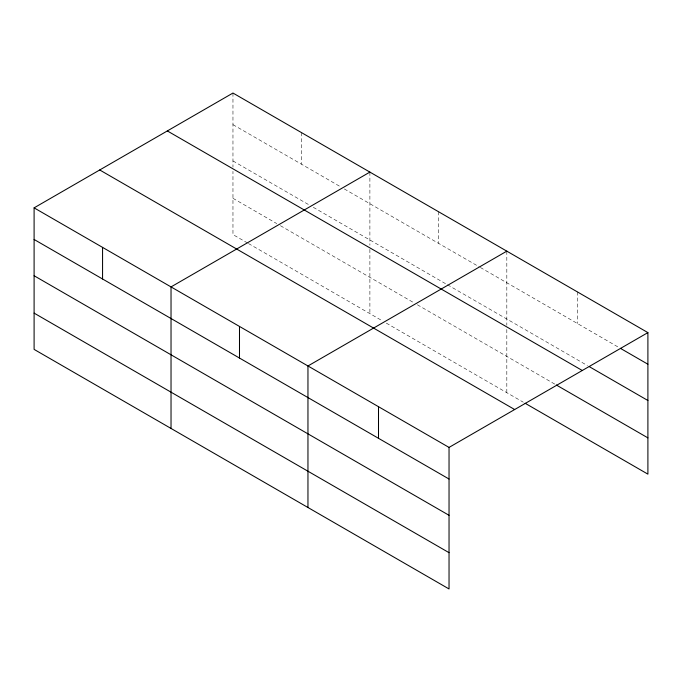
<?xml version="1.0" encoding="UTF-8"?>
<svg xmlns="http://www.w3.org/2000/svg" width="682" height="682" viewBox="0 0 682 682"><rect width="100%" height="100%" fill="white"/><g stroke="black" fill="none" stroke-linecap="round" stroke-linejoin="round"><path stroke-width="0.51" stroke-dasharray="3.41 2.56" d="M232.963 124.653L340.676 186.842M344.333 188.957L479.437 266.96M480.35 267.48L618.583 347.291M232.963 160.935L309.637 205.205M313.294 207.311L446.574 284.258M447.486 284.786L587.441 365.586M232.963 198.309L276.781 223.602M280.43 225.708L413.71 302.663M417.358 304.769L555.37 384.452M247.566 243.014L232.963 234.582L232.963 171.31M248.478 243.542L382.67 321.017M386.319 323.123L523.307 402.21M577.364 291.879L577.364 323.49M506.82 251.155L506.82 325.271M506.82 329.423L506.82 392.696M438.356 211.625L438.356 243.244M369.891 172.103L369.891 245.179M369.891 249.331L369.891 313.635M301.427 132.572L301.427 164.183M232.963 93.042L232.963 167.158"/><path stroke-width="1.02" d="M449.037 515.302L449.037 447.418L34.1 207.857L34.1 349.389L449.037 588.958L449.037 515.302L34.1 275.741M34.1 207.857L232.963 93.042L647.9 332.611L647.9 474.143L525.14 403.275M369.891 172.103L171.029 286.909L171.029 428.449M506.82 251.155L307.957 365.97L307.957 507.502M449.037 447.418L647.9 332.611M620.415 348.349L647.9 364.222M589.274 366.643L647.9 400.496M167.337 130.935L582.275 370.497M556.29 384.98L647.9 437.87M99.725 169.971L514.663 409.532M34.1 239.467L449.037 479.028M34.1 313.115L449.037 552.676M378.501 406.694L378.501 438.304M239.493 326.439L239.493 358.05M102.564 247.387L102.564 278.998"/></g></svg>
